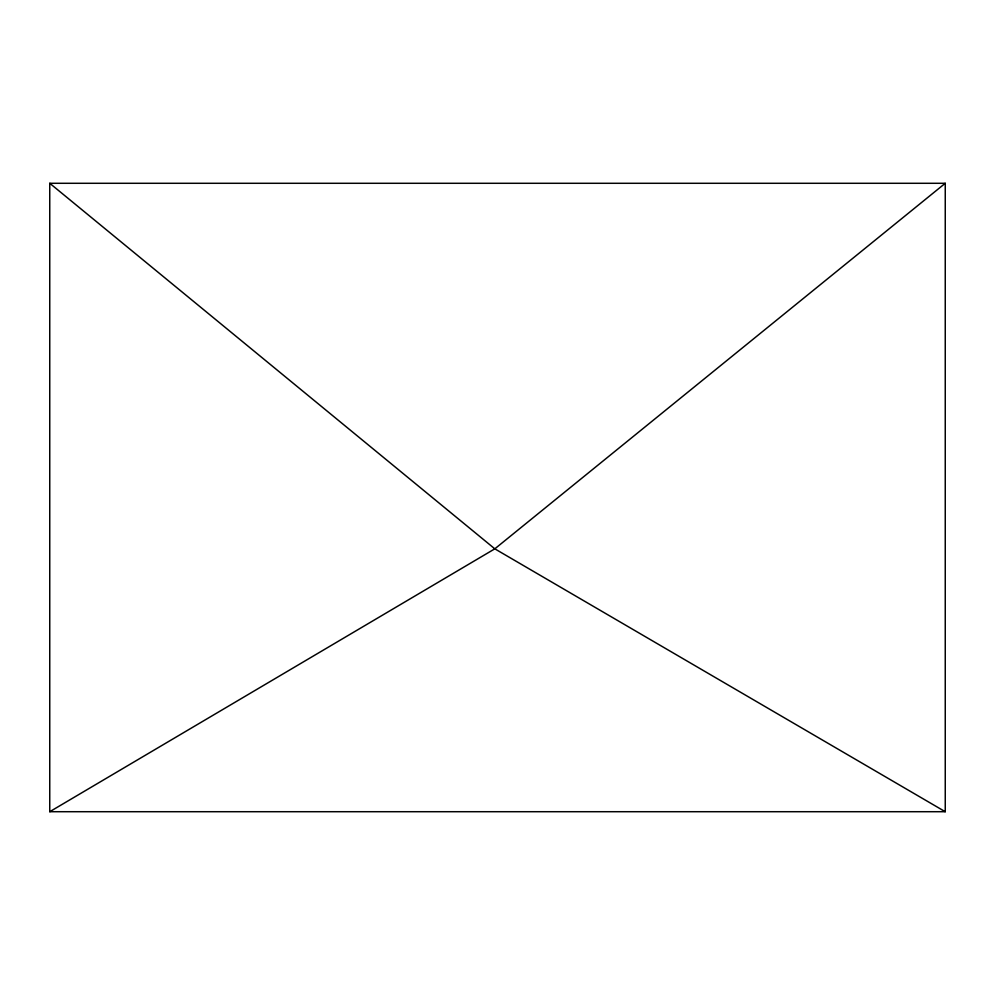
<?xml version="1.0" encoding="UTF-8"?>
<svg xmlns="http://www.w3.org/2000/svg" width="995" height="995" viewBox="0 0 995 995"><rect width="100%" height="100%" fill="white"/><g stroke="black" fill="none" stroke-linecap="round" stroke-linejoin="round"><path stroke-width="1.49" d="M945.25 183.291L494.813 548.83L49.75 811.709L49.75 183.291L945.25 183.291L945.25 811.709L49.75 811.709M945.25 811.709L494.813 548.83L49.75 183.291"/></g></svg>
